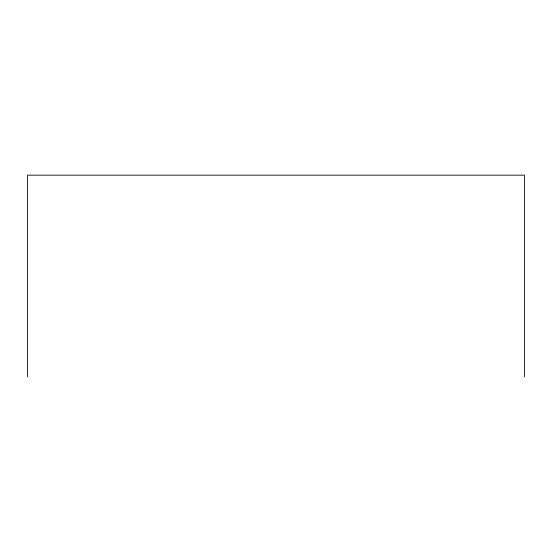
<?xml version="1.0" encoding="UTF-8"?>
<svg xmlns="http://www.w3.org/2000/svg" width="552" height="552" viewBox="0 0 552 552"><rect width="100%" height="100%" fill="white"/><g stroke="black" fill="none" stroke-linecap="round" stroke-linejoin="round"><path stroke-width="0.83" d="M524.4 376.837L524.4 175.163L27.6 175.163L27.6 376.837"/></g></svg>
